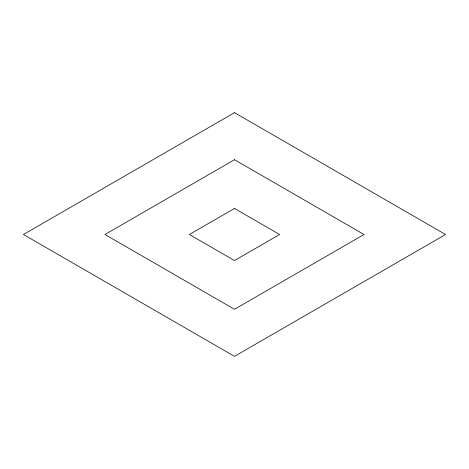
<?xml version="1.0" encoding="UTF-8"?>
<svg xmlns="http://www.w3.org/2000/svg" width="469" height="469" viewBox="0 0 469 469"><rect width="100%" height="100%" fill="white"/><g stroke="black" fill="none" stroke-linecap="round" stroke-linejoin="round"><path stroke-width="0.7" d="M234.5 112.654L23.45 234.5L234.5 356.346L445.55 234.5L234.5 112.654M234.5 159.718L104.968 234.5L234.5 309.282L364.032 234.5L234.5 159.718M234.5 208.453L189.388 234.5L234.5 260.547L279.612 234.5L234.5 208.453"/></g></svg>
